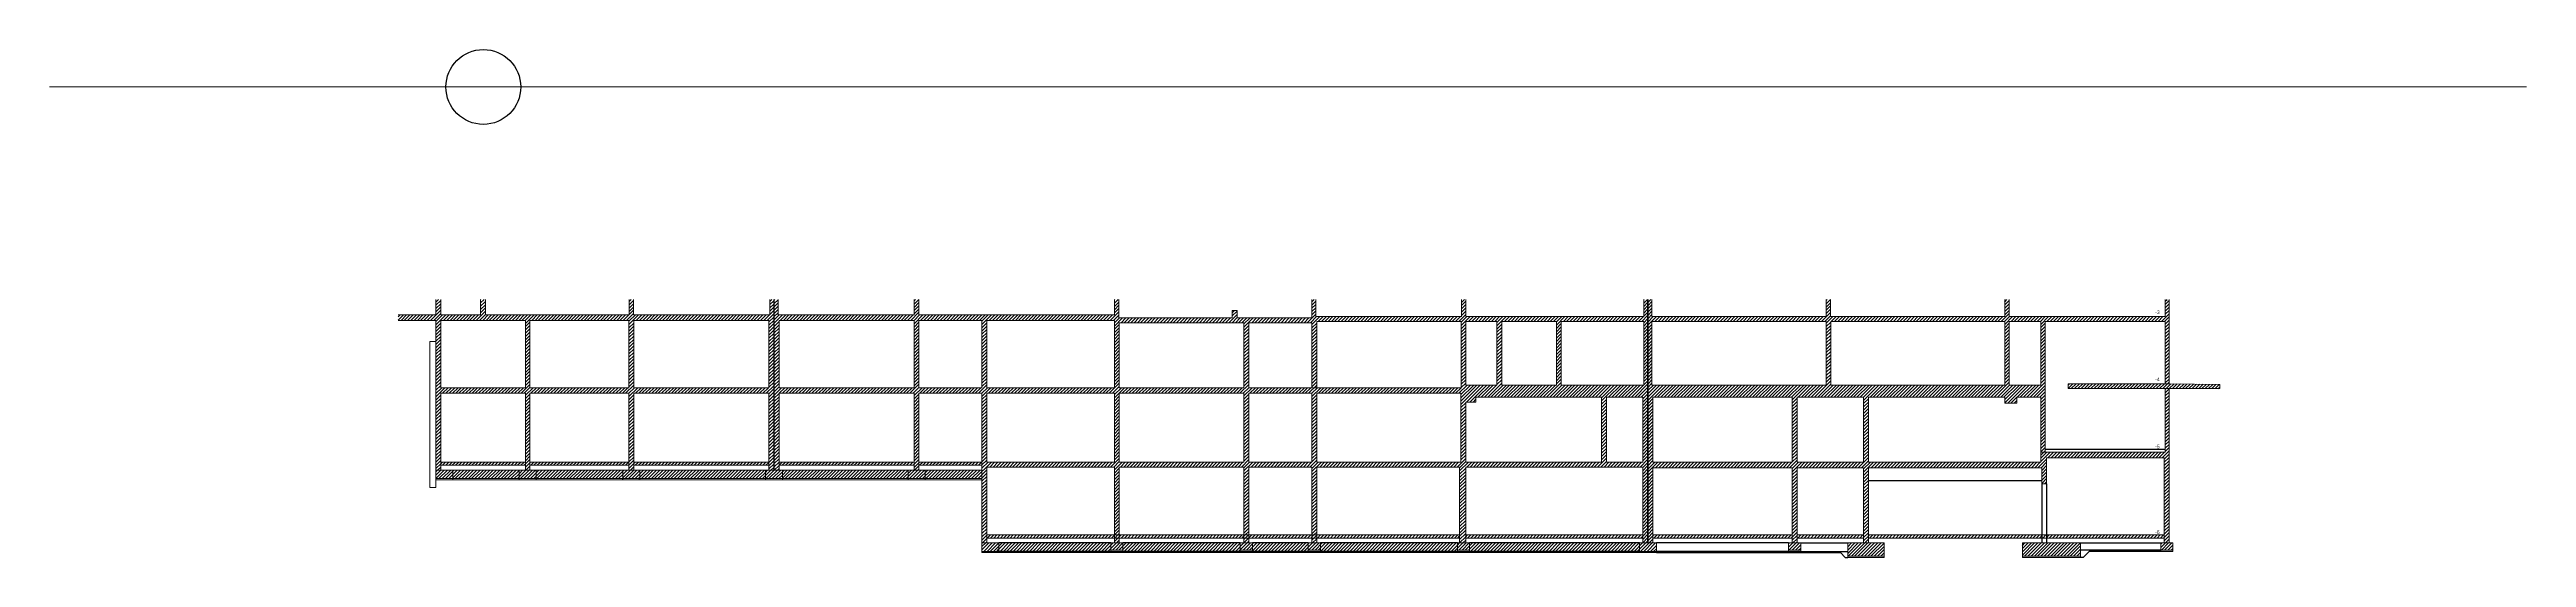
# Model space of a CAD drawing. Header units: millimetres. Extents: x -26249 to 60250, y -21218 to 23336.
# Drawn here: x 25700 to 35911, y -4527 to -2433 of the extents above; entities that cross this region are included whole.
import ezdxf

# ---------------------------------------------------------------- set-up
doc = ezdxf.new("R2010")
doc.units = ezdxf.units.MM
doc.layers.add('01-coupe soussol', color=253, linetype='Continuous')
doc.layers.add('01_cote_gen', color=4, linetype='Continuous')
doc.layers.add('01_murs_coup', color=5, linetype='Continuous', lineweight=60)
doc.styles.add('ARIAL NA', font='ARIALN.TTF')

msp = doc.modelspace()

# ---------------------------------------------------------------- hatches: boundary and pattern name
at = {"layer": '01-coupe soussol'}
h = msp.add_hatch(dxfattribs=at)
h.set_pattern_fill('ANSI31', color=256, scale=3)
h.paths.add_polyline_path([(28685.12, -3527.031), (28685.12, -3463.38), (28669.12, -3463.38), (28669.12, -3527.031), (28107.12, -3527.031), (28107.12, -3463.38), (28089.12, -3463.38), (28089.12, -3527.031), (27497.12, -3527.031), (27497.12, -3463.38), (27477.12, -3463.38), (27477.12, -3527.031), (27312.524, -3527.031), (27312.524, -3463.38), (27292.524, -3463.38), (27292.524, -3527.031), (27136.579, -3527.031), (27136.579, -3550.031), (27292.524, -3550.031), (27292.524, -4167.031), (27312.524, -4167.031), (27312.524, -3850.031), (27662.197, -3850.031), (27662.197, -4167.031), (27680.197, -4167.031), (27680.197, -3850.031), (28088.197, -3850.031), (28088.197, -4167.031), (28108.197, -4167.031), (28108.197, -3850.031), (28665.12, -3850.031), (28665.12, -4167.031), (28685.12, -4167.031), (28685.12, -3827.031)])
h.paths.add_polyline_path([(27662.524, -3550.031), (27662.524, -3827.031), (27312.524, -3827.031), (27312.524, -3550.031)], flags=16)
h.paths.add_polyline_path([(27680.524, -3550.031), (28088.524, -3550.031), (28088.524, -3827.031), (27680.524, -3827.031)], flags=16)
h.paths.add_polyline_path([(28108.524, -3550.031), (28665.12, -3550.031), (28665.12, -3827.031), (28108.524, -3827.031)], flags=16)
h = msp.add_hatch(dxfattribs=at)
h.set_pattern_fill('ANSI31', color=256, scale=3)
h.paths.add_polyline_path([(27662.197, -4134.031), (27312.524, -4134.031), (27312.524, -4147.031), (27662.197, -4147.031)])
h.paths.add_polyline_path([(28088.197, -4134.031), (27680.197, -4134.031), (27680.197, -4147.031), (28088.197, -4147.031)])
h.paths.add_polyline_path([(27705.326, -4167.031), (27635.326, -4167.031), (27635.326, -4202.031), (27705.326, -4202.031)])
h.paths.add_polyline_path([(28063.326, -4167.031), (27705.326, -4167.031), (27705.326, -4202.031), (28063.326, -4202.031)])
h.paths.add_polyline_path([(28651.121, -4167.031), (28133.326, -4167.031), (28133.326, -4202.031), (28651.121, -4202.031)])
h.paths.add_polyline_path([(28665.12, -4134.031), (28108.197, -4134.031), (28108.197, -4147.031), (28665.12, -4147.031)])
h.paths.add_polyline_path([(29263.988, -4134.031), (28707.12, -4134.031), (28707.12, -4147.031), (29263.988, -4147.031)], flags=17)
h.paths.add_polyline_path([(29239.117, -4167.031), (28721.121, -4167.031), (28721.121, -4202.031), (29239.117, -4202.031)], flags=17)
h.paths.add_polyline_path([(29309.117, -4167.031), (29239.117, -4167.031), (29239.117, -4202.031), (29309.117, -4202.031)], flags=17)
h.paths.add_polyline_path([(29543.717, -4167.031), (29309.117, -4167.031), (29309.117, -4202.031), (29543.717, -4202.031)], flags=17)
h.paths.add_polyline_path([(29543.717, -4134.031), (29283.988, -4134.031), (29283.988, -4147.031), (29543.717, -4147.031)], flags=17)
h.paths.add_polyline_path([(32287.717, -3534.031), (32287.717, -3463.38), (32271.717, -3463.38), (32271.717, -3534.031), (31538.717, -3534.031), (31538.717, -3463.38), (31520.717, -3463.38), (31520.717, -3534.031), (30919.717, -3534.031), (30919.717, -3463.38), (30903.717, -3463.38), (30903.717, -3539.031), (30595.717, -3539.031), (30595.717, -3509.031), (30575.717, -3509.031), (30575.717, -3539.031), (30107.717, -3539.031), (30107.717, -3463.38), (30089.717, -3463.38), (30089.717, -3527.031), (29284.12, -3527.031), (29284.12, -3463.38), (29264.12, -3463.38), (29264.12, -3527.031), (28703.12, -3527.031), (28703.12, -3463.38), (28687.12, -3463.38), (28687.12, -3527.031), (28687.12, -3827.031), (28687.12, -4167.031), (28707.12, -4167.031), (28707.12, -3850.031), (29263.988, -3850.031), (29263.988, -4167.031), (29283.988, -4167.031), (29283.988, -3850.031), (29543.717, -3850.031), (29543.717, -4467.031), (29563.717, -4467.031), (29563.717, -4154.031), (30089.717, -4154.031), (30089.717, -4434.031), (30109.717, -4434.031), (30109.717, -4154.031), (30623.717, -4154.031), (30623.717, -4434.031), (30643.717, -4434.031), (30643.717, -4154.031), (30903.717, -4154.031), (30903.717, -4434.031), (30923.717, -4434.031), (30923.717, -4154.031), (31512.727, -4154.031), (31512.727, -4467.031), (31537.727, -4467.031), (31537.727, -4154.031), (32267.717, -4154.031), (32267.717, -4467.031), (32287.717, -4467.031), (32287.717, -4154.031), (32287.717, -4134.031)])
h.paths.add_polyline_path([(29283.717, -3827.031), (29283.717, -3550.031), (29543.717, -3550.031), (29543.717, -3827.031)], flags=16)
h.paths.add_polyline_path([(29263.717, -3827.031), (28707.12, -3827.031), (28707.12, -3550.031), (29263.717, -3550.031)], flags=16)
h.paths.add_polyline_path([(29563.717, -3850.031), (30089.717, -3850.031), (30089.717, -4134.031), (29563.717, -4134.031)], flags=16)
h.paths.add_polyline_path([(29563.717, -3827.031), (29563.717, -3550.031), (30089.717, -3550.031), (30089.717, -3827.031)], flags=16)
h.paths.add_polyline_path([(30109.717, -3850.031), (30623.717, -3850.031), (30623.717, -4134.031), (30109.717, -4134.031)], flags=16)
h.paths.add_polyline_path([(30109.717, -3827.031), (30109.717, -3559.031), (30623.717, -3559.031), (30623.717, -3827.031)], flags=16)
h.paths.add_polyline_path([(30643.717, -3850.031), (30903.717, -3850.031), (30903.717, -4134.031), (30643.717, -4134.031)], flags=16)
h.paths.add_polyline_path([(30643.717, -3827.031), (30643.717, -3559.031), (30903.717, -3559.031), (30903.717, -3827.031), (30923.717, -3827.031), (30923.717, -3554.031), (31519.717, -3554.031), (31519.717, -3827.031)], flags=16)
h.paths.add_polyline_path([(30923.717, -3850.031), (31517.727, -3850.031), (31517.727, -4134.031), (30923.717, -4134.031)], flags=16)
h.paths.add_polyline_path([(31537.727, -3886.031), (31580.029, -3886.031), (31580.029, -3866.031), (32097.717, -3866.031), (32097.717, -4134.031), (31537.727, -4134.031)], flags=16)
h.paths.add_polyline_path([(31538.029, -3816.031), (31538.029, -3554.031), (31666.717, -3554.031), (31666.717, -3816.031)], flags=16)
h.paths.add_polyline_path([(31686.717, -3816.031), (31686.717, -3554.031), (31911.717, -3554.031), (31911.717, -3816.031)], flags=16)
h.paths.add_polyline_path([(31931.717, -3816.031), (31931.717, -3554.031), (32271.717, -3554.031), (32271.717, -3816.031)], flags=16)
h.paths.add_polyline_path([(32117.717, -3866.031), (32267.717, -3866.031), (32267.717, -4134.031), (32117.717, -4134.031)], flags=16)
h = msp.add_hatch(dxfattribs=at)
h.set_pattern_fill('ANSI31', color=256, scale=3)
h.paths.add_polyline_path([(30074.717, -4467.031), (29613.717, -4467.031), (29613.717, -4502.031), (30074.717, -4502.031)])
h.paths.add_polyline_path([(30608.717, -4467.031), (30124.717, -4467.031), (30124.717, -4502.031), (30608.717, -4502.031)])
h.paths.add_polyline_path([(30888.717, -4467.031), (30658.717, -4467.031), (30658.717, -4502.031), (30888.717, -4502.031)])
h.paths.add_polyline_path([(31503.717, -4467.031), (30938.717, -4467.031), (30938.717, -4502.031), (31503.717, -4502.031)])
h.paths.add_polyline_path([(30938.717, -4467.031), (30888.717, -4467.031), (30888.717, -4497.031), (30938.717, -4497.031)])
h.paths.add_polyline_path([(30658.717, -4467.031), (30608.717, -4467.031), (30608.717, -4497.031), (30658.717, -4497.031)])
h.paths.add_polyline_path([(30124.717, -4467.031), (30074.717, -4467.031), (30074.717, -4497.031), (30124.717, -4497.031)])
h.paths.add_polyline_path([(30109.717, -4447.031), (30089.717, -4447.031), (30089.717, -4467.031), (30109.717, -4467.031)])
h.paths.add_polyline_path([(30109.717, -4434.031), (30089.717, -4434.031), (30089.717, -4447.031), (30109.717, -4447.031)])
h.paths.add_polyline_path([(30643.717, -4447.031), (30623.717, -4447.031), (30623.717, -4467.031), (30643.717, -4467.031)])
h.paths.add_polyline_path([(30643.717, -4434.031), (30623.717, -4434.031), (30623.717, -4447.031), (30643.717, -4447.031)])
h.paths.add_polyline_path([(32253.717, -4467.031), (31553.717, -4467.031), (31553.717, -4502.031), (32253.717, -4502.031)])
h.paths.add_polyline_path([(32267.717, -4434.031), (31537.727, -4434.031), (31537.727, -4447.031), (32267.717, -4447.031)])
h.paths.add_polyline_path([(32323.717, -4467.031), (32253.717, -4467.031), (32253.717, -4502.031), (32323.717, -4502.031)])
h.paths.add_polyline_path([(32309.717, -4157.031), (32883.717, -4157.031), (32883.717, -4467.031), (32903.717, -4467.031), (32903.717, -4157.031), (33177.717, -4157.031), (33177.717, -4467.031), (33197.717, -4467.031), (33197.717, -4157.031), (33912.678, -4157.031), (33912.678, -4224.031), (33932.678, -4224.031), (33932.678, -4116.031), (34417.678, -4116.031), (34417.678, -4467.031), (34437.678, -4467.031), (34437.678, -3831.031), (34421.678, -3831.031), (34421.678, -4093.031), (33908.678, -4093.031), (33908.678, -4134.031), (33197.717, -4134.031), (33197.717, -3866.031), (33760.275, -3866.031), (33760.275, -3891.031), (33810.275, -3891.031), (33810.275, -3866.031), (33908.678, -3866.031), (33908.678, -4093.031), (33926.678, -4093.031), (33926.678, -3554.031), (34421.678, -3554.031), (34421.678, -3811.031), (34437.678, -3811.031), (34437.678, -3463.38), (34421.678, -3463.38), (34421.678, -3534.031), (33777.717, -3534.031), (33777.717, -3463.38), (33759.717, -3463.38), (33759.717, -3534.031), (33041.717, -3534.031), (33041.717, -3463.38), (33023.717, -3463.38), (33023.717, -3534.031), (32305.717, -3534.031), (32305.717, -3463.38), (32289.717, -3463.38), (32289.717, -3534.031), (32289.717, -4134.031), (32289.717, -4157.031), (32289.717, -4467.031), (32309.717, -4467.031)])
h.paths.add_polyline_path([(32309.717, -4134.031), (32309.717, -3866.031), (32883.717, -3866.031), (32883.717, -4134.031)], flags=16)
h.paths.add_polyline_path([(32305.717, -3816.031), (32305.717, -3554.031), (33024.41, -3554.031), (33024.41, -3816.031)], flags=16)
h.paths.add_polyline_path([(32903.717, -4134.031), (32903.717, -3866.031), (33177.717, -3866.031), (33177.717, -4134.031)], flags=16)
h.paths.add_polyline_path([(33042.41, -3816.031), (33042.41, -3554.031), (33760.275, -3554.031), (33760.275, -3816.031)], flags=16)
h.paths.add_polyline_path([(33778.275, -3816.031), (33778.275, -3554.031), (33908.678, -3554.031), (33908.678, -3816.031)], flags=16)
h = msp.add_hatch(dxfattribs=at)
h.set_pattern_fill('ANSI31', color=256, scale=3)
h.paths.add_polyline_path([(34645.89, -3814.031), (34437.678, -3811.031), (34021.678, -3811.031), (34021.678, -3831.031), (34645.89, -3831.031)])
h.paths.add_polyline_path([(34072.678, -4467.031), (33832.678, -4467.031), (33832.678, -4522.031), (34072.678, -4522.031)])
h.paths.add_polyline_path([(34417.678, -4434.031), (33932.678, -4434.031), (33932.678, -4447.031), (34417.678, -4447.031)])
h.paths.add_polyline_path([(33932.678, -4434.031), (33912.678, -4434.031), (33912.678, -4447.031), (33932.678, -4447.031)])
h.paths.add_polyline_path([(33912.678, -4434.031), (33197.717, -4434.031), (33197.717, -4447.031), (33912.678, -4447.031)])
h.paths.add_polyline_path([(33262.717, -4467.031), (33112.717, -4467.031), (33112.717, -4522.031), (33262.717, -4522.031)])
h.paths.add_polyline_path([(33177.717, -4434.031), (32903.717, -4434.031), (32903.717, -4447.031), (33177.717, -4447.031)])
h.paths.add_polyline_path([(32918.717, -4467.031), (32868.717, -4467.031), (32868.717, -4497.031), (32918.717, -4497.031)])
h.paths.add_polyline_path([(32883.717, -4434.031), (32309.717, -4434.031), (32309.717, -4447.031), (32883.717, -4447.031)])
h.paths.add_polyline_path([(34452.678, -4467.031), (34402.678, -4467.031), (34402.678, -4497.031), (34452.678, -4497.031)])
h = msp.add_hatch(dxfattribs=at)
h.set_pattern_fill('ANSI31', color=256, scale=3)
h.paths.add_polyline_path([(27362.523, -4167.031), (27292.524, -4167.031), (27292.524, -4202.031), (27362.523, -4202.031)])
h.paths.add_polyline_path([(27635.326, -4167.031), (27362.523, -4167.031), (27362.523, -4202.031), (27635.326, -4202.031)])
h = msp.add_hatch(dxfattribs=at)
h.set_pattern_fill('ANSI31', color=256, scale=3)
h.paths.add_polyline_path([(28721.121, -4167.031), (28651.121, -4167.031), (28651.121, -4202.031), (28721.121, -4202.031)])
h.paths.add_polyline_path([(28133.326, -4167.031), (28063.326, -4167.031), (28063.326, -4202.031), (28133.326, -4202.031)])
h = msp.add_hatch(dxfattribs=at)
h.set_pattern_fill('ANSI31', color=256, scale=3)
h.paths.add_polyline_path([(30089.717, -4434.031), (29563.717, -4434.031), (29563.717, -4447.031), (30089.717, -4447.031)])
h.paths.add_polyline_path([(29613.717, -4467.031), (29543.717, -4467.031), (29543.717, -4502.031), (29613.717, -4502.031)])
h.paths.add_polyline_path([(30623.717, -4434.031), (30109.717, -4434.031), (30109.717, -4447.031), (30623.717, -4447.031)])
h.paths.add_polyline_path([(30903.717, -4434.031), (30643.717, -4434.031), (30643.717, -4447.031), (30903.717, -4447.031)])
h.paths.add_polyline_path([(30923.717, -4447.031), (30903.717, -4447.031), (30903.717, -4467.031), (30923.717, -4467.031)])
h.paths.add_polyline_path([(30923.717, -4434.031), (30903.717, -4434.031), (30903.717, -4447.031), (30923.717, -4447.031)])
h.paths.add_polyline_path([(31512.727, -4434.031), (30923.717, -4434.031), (30923.717, -4447.031), (31512.727, -4447.031)])
h = msp.add_hatch(dxfattribs=at)
h.set_pattern_fill('ANSI31', color=256, scale=3)
h.paths.add_polyline_path([(31553.717, -4467.031), (31503.717, -4467.031), (31503.717, -4497.031), (31553.717, -4497.031)])

# ---------------------------------------------------------------- linework, layer by layer
at = {"layer": '01-coupe soussol', "lineweight": 5}
for p, q in [((27292.524, -3527.031), (27292.524, -3463.38)), ((27312.524, -3527.031), (27312.524, -3463.38)), ((27477.12, -3527.031), (27477.12, -3463.38)), ((27497.12, -3527.031), (27497.12, -3463.38)), ((28089.12, -3527.031), (28089.12, -3463.38)), ((28107.12, -3527.031), (28107.12, -3463.38)), ((28669.12, -3527.031), (28669.12, -3463.38)), ((28685.12, -3527.031), (28685.12, -3463.38)), ((28687.12, -3527.031), (28687.12, -3463.38)), ((28703.12, -3527.031), (28703.12, -3463.38)), ((29264.12, -3527.031), (29264.12, -3463.38)), ((29284.12, -3527.031), (29284.12, -3463.38)), ((30089.717, -3527.031), (30089.717, -3463.38)), ((30107.717, -3539.031), (30107.717, -3463.38)), ((30903.717, -3539.031), (30903.717, -3463.38)), ((30919.717, -3534.031), (30919.717, -3463.38)), ((31520.717, -3534.031), (31520.717, -3463.38)), ((31538.717, -3534.031), (31538.717, -3463.38)), ((32271.717, -3534.031), (32271.717, -3463.38)), ((32287.717, -3534.031), (32287.717, -3463.38)), ((32289.717, -3534.031), (32289.717, -3463.38)), ((32305.717, -3534.031), (32305.717, -3463.38)), ((33023.717, -3534.031), (33023.717, -3463.38)), ((33041.717, -3534.031), (33041.717, -3463.38)), ((33759.717, -3534.031), (33759.717, -3463.38)), ((33777.717, -3534.031), (33777.717, -3463.38)), ((34421.678, -3463.38), (34421.678, -3534.031)), ((34437.678, -3463.38), (34437.678, -3811.031)), ((27292.524, -3527.031), (27136.579, -3527.031)), ((27292.524, -3550.031), (27136.579, -3550.031)), ((27292.524, -4238.826), (27292.524, -3550.031)), ((27312.524, -3527.031), (27477.12, -3527.031)), ((27312.524, -3550.031), (27662.524, -3550.031)), ((27312.524, -3827.031), (27312.524, -3550.031)), ((27497.12, -3527.031), (28089.12, -3527.031)), ((27662.524, -3827.031), (27662.524, -3550.031)), ((27680.524, -3550.031), (28088.524, -3550.031)), ((27680.524, -3827.031), (27680.524, -3550.031)), ((28088.524, -3827.031), (28088.524, -3550.031)), ((28107.12, -3527.031), (28669.12, -3527.031)), ((28108.524, -3550.031), (28665.12, -3550.031)), ((28108.524, -3827.031), (28108.524, -3550.031)), ((28665.12, -3827.031), (28665.12, -3550.031)), ((28685.12, -3827.031), (28685.12, -3527.031)), ((28687.12, -3827.031), (28687.12, -3527.031)), ((28703.12, -3527.031), (29264.12, -3527.031)), ((28707.12, -3827.031), (28707.12, -3550.031)), ((28707.12, -3550.031), (29263.717, -3550.031)), ((29263.717, -3827.031), (29263.717, -3550.031)), ((29283.717, -3827.031), (29283.717, -3550.031)), ((29283.717, -3550.031), (29543.717, -3550.031)), ((29284.12, -3527.031), (30089.717, -3527.031)), ((29543.717, -3827.031), (29543.717, -3550.031)), ((29563.717, -3827.031), (29563.717, -3550.031)), ((29563.717, -3550.031), (30089.717, -3550.031)), ((30089.717, -3827.031), (30089.717, -3550.031)), ((30107.717, -3539.031), (30575.717, -3539.031)), ((30109.717, -3827.031), (30109.717, -3559.031)), ((30109.717, -3559.031), (30623.717, -3559.031)), ((30575.717, -3539.031), (30575.717, -3509.031)), ((30575.717, -3509.031), (30595.717, -3509.031)), ((30595.717, -3539.031), (30595.717, -3509.031)), ((30595.717, -3539.031), (30903.717, -3539.031)), ((30623.717, -3827.031), (30623.717, -3559.031)), ((30643.717, -3559.031), (30903.717, -3559.031)), ((30643.717, -3827.031), (30643.717, -3559.031)), ((30903.717, -3827.031), (30903.717, -3559.031)), ((30919.717, -3534.031), (31520.717, -3534.031)), ((30923.717, -3827.031), (30923.717, -3554.031)), ((30923.717, -3554.031), (31519.717, -3554.031)), ((31519.717, -3827.031), (31519.717, -3554.031)), ((31538.029, -3554.031), (31538.029, -3816.031)), ((31538.029, -3554.031), (31666.717, -3554.031)), ((31538.717, -3534.031), (32271.717, -3534.031)), ((31666.717, -3554.031), (31666.717, -3816.031)), ((31686.717, -3554.031), (31686.717, -3816.031)), ((31686.717, -3554.031), (31911.717, -3554.031)), ((31911.717, -3554.031), (31911.717, -3816.031)), ((31931.717, -3554.031), (31931.717, -3816.031)), ((31931.717, -3554.031), (32271.717, -3554.031)), ((32271.717, -3554.031), (32271.717, -3816.031)), ((32287.717, -3534.031), (32287.717, -4134.031)), ((32289.717, -3534.031), (32289.717, -4134.031)), ((32305.717, -3534.031), (33023.717, -3534.031)), ((32305.717, -3554.031), (33024.41, -3554.031)), ((32305.717, -3554.031), (32305.717, -3816.031)), ((33024.41, -3554.031), (33024.41, -3816.031)), ((33041.717, -3534.031), (33759.717, -3534.031)), ((33042.41, -3554.031), (33760.275, -3554.031)), ((33042.41, -3554.031), (33042.41, -3816.031)), ((33760.275, -3816.031), (33760.275, -3554.031)), ((33777.717, -3534.031), (34421.678, -3534.031)), ((33778.275, -3554.031), (33908.678, -3554.031)), ((33778.275, -3554.031), (33778.275, -3816.031)), ((33908.678, -3554.031), (33908.678, -3816.031)), ((33926.678, -3554.031), (34421.678, -3554.031)), ((33926.678, -3554.031), (33926.678, -4093.031)), ((34421.678, -3554.031), (34421.678, -3811.031)), ((27312.524, -3827.031), (27662.524, -3827.031)), ((27312.524, -3850.031), (27662.197, -3850.031)), ((27312.524, -4167.031), (27312.524, -3850.031)), ((27662.197, -3850.031), (27662.197, -4167.031)), ((27680.197, -3850.031), (28088.197, -3850.031)), ((27680.197, -3850.031), (27680.197, -4167.031)), ((27680.524, -3827.031), (28088.524, -3827.031)), ((28088.197, -3850.031), (28088.197, -4167.031)), ((28108.197, -3850.031), (28665.12, -3850.031)), ((28108.197, -3850.031), (28108.197, -4167.031)), ((28108.524, -3827.031), (28665.12, -3827.031)), ((28665.12, -3850.031), (28665.12, -4167.031)), ((28685.12, -3827.031), (28685.12, -4167.031)), ((28687.12, -3827.031), (28687.12, -4167.031)), ((28707.12, -3827.031), (29263.717, -3827.031)), ((28707.12, -3850.031), (29263.988, -3850.031)), ((28707.12, -3850.031), (28707.12, -4167.031)), ((29263.988, -3850.031), (29263.988, -4167.031)), ((29283.717, -3827.031), (29543.717, -3827.031)), ((29283.988, -3850.031), (29543.717, -3850.031)), ((29283.988, -3850.031), (29283.988, -4167.031)), ((29543.717, -3850.031), (29543.717, -4507.031)), ((29563.717, -3827.031), (30089.717, -3827.031)), ((29563.717, -3850.031), (30089.717, -3850.031)), ((29563.717, -3850.031), (29563.717, -4134.031)), ((30089.717, -4134.031), (30089.717, -3850.031)), ((30109.717, -3827.031), (30623.717, -3827.031)), ((30109.717, -3850.031), (30623.717, -3850.031)), ((30109.717, -4134.031), (30109.717, -3850.031)), ((30623.717, -4134.031), (30623.717, -3850.031)), ((30643.717, -3827.031), (31520.029, -3827.031)), ((30643.717, -3850.031), (30903.717, -3850.031)), ((30643.717, -4134.031), (30643.717, -3850.031)), ((30903.717, -4134.031), (30903.717, -3850.031)), ((30923.717, -3850.031), (31517.727, -3850.031)), ((30923.717, -4134.031), (30923.717, -3850.031)), ((31517.727, -4134.031), (31517.727, -3850.031)), ((31538.029, -3816.031), (31666.717, -3816.031)), ((31580.029, -3866.031), (32097.717, -3866.031)), ((31580.029, -3866.031), (31580.029, -3886.031)), ((31686.717, -3816.031), (31911.717, -3816.031)), ((31931.717, -3816.031), (32271.717, -3816.031)), ((32097.717, -4134.031), (32097.717, -3866.031)), ((32117.717, -3866.031), (32267.717, -3866.031)), ((32117.717, -4134.031), (32117.717, -3866.031)), ((32267.717, -4134.031), (32267.717, -3866.031)), ((32305.717, -3816.031), (33024.41, -3816.031)), ((32309.717, -3866.031), (32883.717, -3866.031)), ((32309.717, -4134.031), (32309.717, -3866.031)), ((32883.717, -4134.031), (32883.717, -3866.031)), ((32903.717, -3866.031), (33177.717, -3866.031)), ((32903.717, -4134.031), (32903.717, -3866.031)), ((33042.41, -3816.031), (33760.275, -3816.031)), ((33177.717, -4134.031), (33177.717, -3866.031)), ((33197.717, -3866.031), (33760.275, -3866.031)), ((33197.717, -4134.031), (33197.717, -3866.031)), ((33760.275, -3866.031), (33760.275, -3891.031)), ((33778.275, -3816.031), (33908.678, -3816.031)), ((33810.275, -3866.031), (33908.678, -3866.031)), ((33810.275, -3866.031), (33810.275, -3891.031)), ((33908.678, -3866.031), (33908.678, -4134.031)), ((34021.678, -3811.031), (34437.678, -3811.031)), ((34021.678, -3811.031), (34021.678, -3831.031)), ((34021.678, -3831.031), (34645.89, -3831.031)), ((34421.678, -3831.031), (34421.678, -4093.031)), ((34437.678, -3811.031), (34645.89, -3814.031)), ((34437.678, -3831.031), (34437.678, -4467.031)), ((34645.89, -3814.031), (34645.89, -3831.031)), ((31537.727, -3886.031), (31580.029, -3886.031)), ((31537.727, -4134.031), (31537.727, -3886.031)), ((33760.275, -3891.031), (33810.275, -3891.031)), ((27362.523, -4167.031), (27292.524, -4167.031)), ((27312.524, -4134.031), (27662.197, -4134.031)), ((27312.524, -4147.031), (27662.197, -4147.031)), ((27362.523, -4167.031), (27362.523, -4207.031)), ((27635.326, -4167.031), (27705.326, -4167.031)), ((27635.326, -4167.031), (27635.326, -4207.031)), ((27680.197, -4134.031), (28088.197, -4134.031)), ((27680.197, -4147.031), (28088.197, -4147.031)), ((27705.326, -4167.031), (27705.326, -4207.031)), ((28063.326, -4167.031), (28133.326, -4167.031)), ((28063.326, -4167.031), (28063.326, -4207.031)), ((28108.197, -4134.031), (28665.12, -4134.031)), ((28108.197, -4147.031), (28665.12, -4147.031)), ((28133.326, -4167.031), (28133.326, -4207.031)), ((28651.121, -4167.031), (28721.121, -4167.031)), ((28651.121, -4167.031), (28651.121, -4207.031)), ((28707.12, -4134.031), (29263.988, -4134.031)), ((28707.12, -4147.031), (29263.988, -4147.031)), ((28721.121, -4167.031), (28721.121, -4207.031)), ((29239.117, -4167.031), (29309.117, -4167.031)), ((29239.117, -4167.031), (29239.117, -4207.031)), ((29283.988, -4134.031), (29543.717, -4134.031)), ((29283.988, -4147.031), (29543.717, -4147.031)), ((29309.117, -4167.031), (29309.117, -4207.031)), ((29563.717, -4134.031), (30089.717, -4134.031)), ((29563.717, -4154.031), (30089.717, -4154.031)), ((29563.717, -4154.031), (29563.717, -4467.031)), ((30089.717, -4154.031), (30089.717, -4467.031)), ((30109.717, -4134.031), (30623.717, -4134.031)), ((30109.717, -4154.031), (30623.717, -4154.031)), ((30109.717, -4154.031), (30109.717, -4467.031)), ((30623.717, -4154.031), (30623.717, -4467.031)), ((30643.717, -4134.031), (30903.717, -4134.031)), ((30643.717, -4154.031), (30903.717, -4154.031)), ((30643.717, -4154.031), (30643.717, -4467.031)), ((30903.717, -4154.031), (30903.717, -4467.031)), ((30923.717, -4134.031), (31517.727, -4134.031)), ((30923.717, -4154.031), (31512.727, -4154.031)), ((30923.717, -4154.031), (30923.717, -4467.031)), ((31512.727, -4154.031), (31512.727, -4467.031)), ((31537.727, -4134.031), (32097.717, -4134.031)), ((31537.727, -4154.031), (32267.717, -4154.031)), ((31537.727, -4154.031), (31537.727, -4467.031)), ((32117.717, -4134.031), (32267.717, -4134.031)), ((32267.717, -4154.031), (32267.717, -4467.031)), ((32287.717, -4134.031), (32287.717, -4154.031)), ((32287.717, -4154.031), (32287.717, -4467.031)), ((32289.717, -4134.031), (32289.717, -4157.031)), ((32289.717, -4157.031), (32289.717, -4467.031)), ((32309.717, -4134.031), (32883.717, -4134.031)), ((32309.717, -4157.031), (32883.717, -4157.031)), ((32309.717, -4157.031), (32309.717, -4467.031)), ((32883.717, -4157.031), (32883.717, -4467.031)), ((32903.717, -4134.031), (33177.717, -4134.031)), ((32903.717, -4157.031), (33177.717, -4157.031)), ((32903.717, -4157.031), (32903.717, -4467.031)), ((33177.717, -4157.031), (33177.717, -4467.031)), ((33197.717, -4134.031), (33908.678, -4134.031)), ((33197.717, -4157.031), (33912.678, -4157.031)), ((33197.717, -4157.031), (33197.717, -4467.031)), ((33908.678, -4093.031), (34421.678, -4093.031)), ((33912.678, -4157.031), (33912.678, -4224.031)), ((33932.678, -4116.031), (34417.678, -4116.031)), ((33932.678, -4116.031), (33932.678, -4224.031)), ((34417.678, -4116.031), (34417.678, -4467.031)), ((27292.524, -4238.826), (27267.524, -4238.826)), ((27362.523, -4202.031), (27292.524, -4202.031)), ((27362.523, -4207.031), (27292.524, -4207.031)), ((27635.326, -4202.031), (27705.326, -4202.031)), ((27635.326, -4207.031), (27705.326, -4207.031)), ((28063.326, -4202.031), (28133.326, -4202.031)), ((28063.326, -4207.031), (28133.326, -4207.031)), ((28651.121, -4202.031), (28721.121, -4202.031)), ((28651.121, -4207.031), (28721.121, -4207.031)), ((29239.117, -4202.031), (29309.117, -4202.031)), ((29239.117, -4207.031), (29309.117, -4207.031)), ((33912.678, -4224.031), (33932.678, -4224.031)), ((29613.717, -4467.031), (29543.717, -4467.031)), ((29563.717, -4434.031), (31512.727, -4434.031)), ((29563.717, -4447.031), (31512.727, -4447.031)), ((29613.717, -4467.031), (29613.717, -4507.031)), ((30074.717, -4502.031), (30074.717, -4467.031)), ((30074.717, -4467.031), (30124.717, -4467.031)), ((30124.717, -4502.031), (30124.717, -4467.031)), ((30608.717, -4502.031), (30608.717, -4467.031)), ((30608.717, -4467.031), (30658.717, -4467.031)), ((30658.717, -4502.031), (30658.717, -4467.031)), ((30888.717, -4502.031), (30888.717, -4467.031)), ((30888.717, -4467.031), (30938.717, -4467.031)), ((30938.717, -4502.031), (30938.717, -4467.031)), ((31503.717, -4467.031), (31503.717, -4502.031)), ((31553.717, -4467.031), (31503.717, -4467.031)), ((31537.727, -4434.031), (32267.717, -4434.031)), ((31537.727, -4447.031), (32267.717, -4447.031)), ((31553.717, -4467.031), (31553.717, -4502.031)), ((32253.717, -4467.031), (32253.717, -4507.031)), ((32323.717, -4467.031), (32253.717, -4467.031)), ((32309.717, -4434.031), (32883.717, -4434.031)), ((32309.717, -4447.031), (32883.717, -4447.031)), ((32323.717, -4467.031), (32323.717, -4507.031)), ((32868.717, -4467.031), (32868.717, -4502.031)), ((32918.717, -4467.031), (32868.717, -4467.031)), ((32903.717, -4434.031), (33177.717, -4434.031)), ((32903.717, -4447.031), (33177.717, -4447.031)), ((32918.717, -4467.031), (32918.717, -4502.031)), ((33112.717, -4467.031), (33112.717, -4527.031)), ((33262.717, -4467.031), (33112.717, -4467.031)), ((33197.717, -4434.031), (34417.678, -4434.031)), ((33197.717, -4447.031), (34417.678, -4447.031)), ((33262.717, -4467.031), (33262.717, -4527.031)), ((33832.678, -4467.031), (33832.678, -4527.031)), ((34072.678, -4467.031), (33832.678, -4467.031)), ((34072.678, -4467.031), (34072.678, -4527.031)), ((34402.678, -4467.031), (34452.678, -4467.031)), ((34402.678, -4467.031), (34402.678, -4502.031)), ((34452.678, -4467.031), (34452.678, -4502.031)), ((29613.717, -4502.031), (29543.717, -4502.031)), ((29613.717, -4507.031), (29543.717, -4507.031)), ((30074.717, -4497.031), (30124.717, -4497.031)), ((30074.717, -4502.031), (30124.717, -4502.031)), ((30608.717, -4497.031), (30658.717, -4497.031)), ((30608.717, -4502.031), (30658.717, -4502.031)), ((30888.717, -4497.031), (30938.717, -4497.031)), ((30888.717, -4502.031), (30938.717, -4502.031)), ((31553.717, -4497.031), (31503.717, -4497.031)), ((31553.717, -4502.031), (31503.717, -4502.031)), ((32323.717, -4502.031), (32253.717, -4502.031)), ((32323.717, -4507.031), (32253.717, -4507.031)), ((32918.717, -4497.031), (32868.717, -4497.031)), ((32918.717, -4502.031), (32868.717, -4502.031)), ((33262.717, -4522.031), (33112.717, -4522.031)), ((33262.717, -4527.031), (33112.717, -4527.031)), ((34072.678, -4522.031), (33832.678, -4522.031)), ((34072.678, -4527.031), (33832.678, -4527.031)), ((34402.678, -4497.031), (34452.678, -4497.031)), ((34402.678, -4502.031), (34452.678, -4502.031))]:
    msp.add_line(p, q, dxfattribs=at)
at = {"layer": '01-coupe soussol', "lineweight": 0}
for p, q in [((27267.524, -3637.031), (27267.524, -4238.826)), ((27292.524, -3637.031), (27267.524, -3637.031)), ((27362.523, -4167.031), (27635.326, -4167.031)), ((27705.326, -4167.031), (28063.326, -4167.031)), ((28133.326, -4167.031), (28651.121, -4167.031)), ((28721.121, -4167.031), (29239.117, -4167.031)), ((29309.117, -4167.031), (29543.717, -4167.031)), ((27362.523, -4202.031), (27635.326, -4202.031)), ((27362.523, -4207.031), (27635.326, -4207.031)), ((27705.326, -4202.031), (28063.326, -4202.031)), ((27705.326, -4207.031), (28063.326, -4207.031)), ((28133.326, -4202.031), (28651.121, -4202.031)), ((28133.326, -4207.031), (28651.121, -4207.031)), ((28721.121, -4202.031), (29239.117, -4202.031)), ((28721.121, -4207.031), (29239.117, -4207.031)), ((29309.117, -4202.031), (29543.717, -4202.031)), ((29309.117, -4207.031), (29543.717, -4207.031))]:
    msp.add_line(p, q, dxfattribs=at)
at = {"layer": '01-coupe soussol'}
for p, q in [((33926.678, -4081.031), (34421.678, -4081.031)), ((33197.717, -4209.031), (33912.678, -4209.031)), ((33912.678, -4224.031), (33912.678, -4467.031)), ((33932.678, -4224.031), (33932.678, -4467.031)), ((30074.717, -4467.031), (29613.717, -4467.031)), ((30608.717, -4467.031), (30124.717, -4467.031)), ((30888.717, -4467.031), (30658.717, -4467.031)), ((31503.717, -4467.031), (30938.717, -4467.031)), ((32253.717, -4467.031), (31553.717, -4467.031)), ((32868.717, -4467.031), (32323.717, -4467.031)), ((32918.717, -4467.031), (33112.717, -4467.031)), ((34072.678, -4467.031), (34402.678, -4467.031)), ((30074.717, -4502.031), (29613.717, -4502.031)), ((32253.717, -4507.031), (29613.717, -4507.031)), ((30608.717, -4502.031), (30124.717, -4502.031)), ((30888.717, -4502.031), (30658.717, -4502.031)), ((31503.717, -4502.031), (30938.717, -4502.031)), ((32253.717, -4502.031), (31553.717, -4502.031)), ((32868.717, -4502.031), (32323.717, -4502.031)), ((32323.717, -4507.031), (33082.717, -4507.031)), ((32918.717, -4502.031), (33112.717, -4502.031)), ((33102.717, -4527.031), (33082.717, -4507.031)), ((33102.717, -4527.031), (33112.717, -4527.031)), ((34402.678, -4497.031), (34072.678, -4497.031)), ((34082.678, -4527.031), (34072.678, -4527.031)), ((34082.678, -4527.031), (34107.678, -4502.031)), ((34402.678, -4502.031), (34107.678, -4502.031))]:
    msp.add_line(p, q, dxfattribs=at)
at = {"layer": '01_cote_gen'}
msp.add_circle((27488.197, -2587.031), 154.259, dxfattribs=at)
at = {"layer": '01_murs_coup', "color": 0, "lineweight": 5}
msp.add_line((25699.958, -2587.031), (35910.588, -2587.031), dxfattribs=at)

# ---------------------------------------------------------------- texts
at = {"layer": '01-coupe soussol', "style": 'ARIAL NA'}
for s, p in [('-3', (34380.346, -3523.094)), ('-4', (34380.346, -3800.094)), ('-5', (34380.346, -4077.094)), ('-6', (34380.346, -4430.094))]:
    msp.add_text(s, height=15, dxfattribs=at).set_placement(p)

doc.saveas('drawing.dxf')
